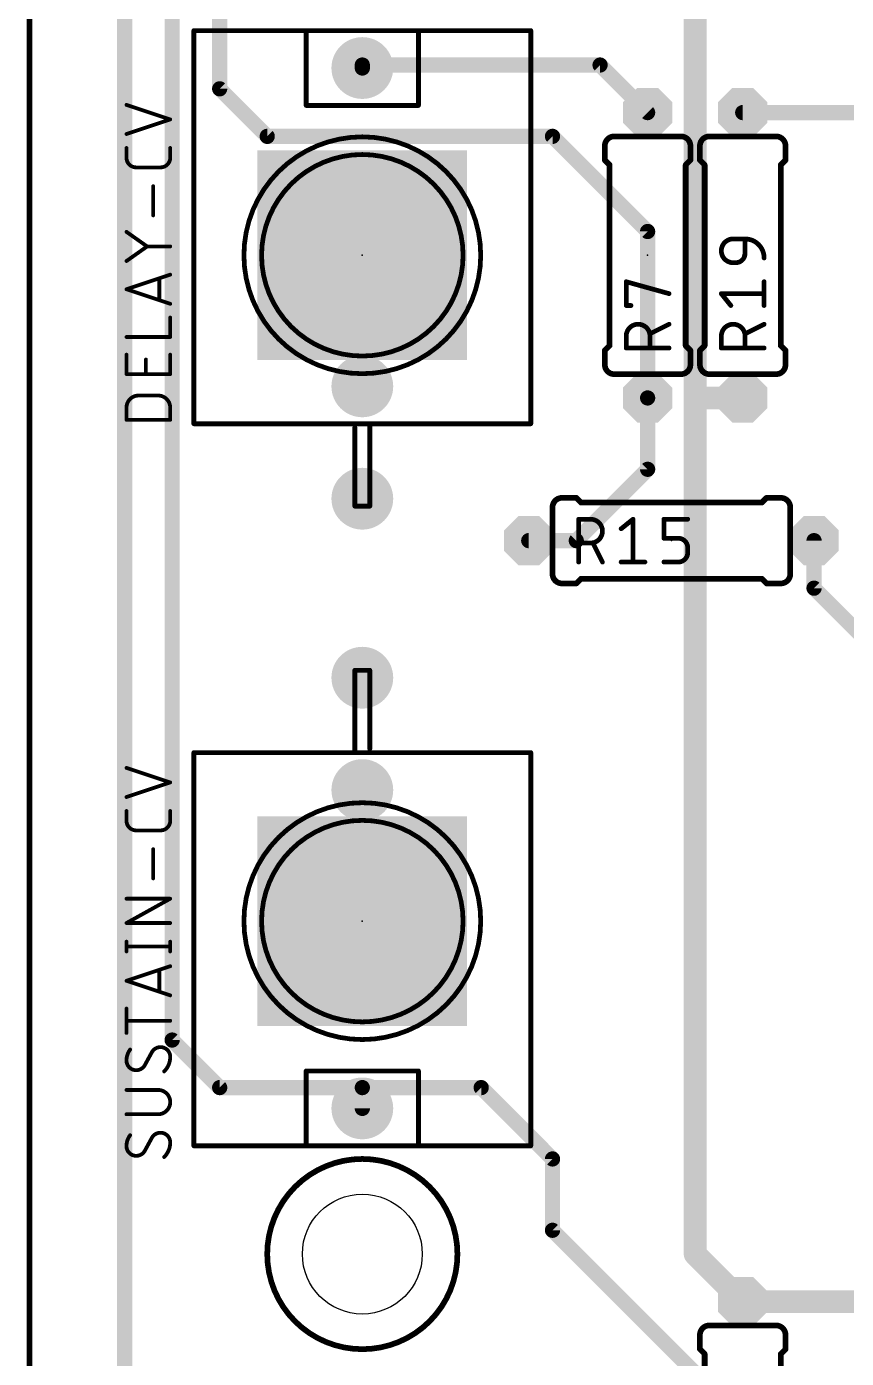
# Model space of a CAD drawing. Extents: x -0.1 to 36.3, y -0.1 to 99.1.
# Drawn here: x -0.08 to 21.82, y 45.48 to 81.04 of the extents above; entities that cross this region are included whole.
import ezdxf

# ---------------------------------------------------------------- set-up
doc = ezdxf.new("R2010")
doc.units = 0
for name, color, linetype in [('1', 12, 'CONTINUOUS'), ('16', 132, 'CONTINUOUS'), ('17', 110, 'CONTINUOUS'), ('20', 31, 'CONTINUOUS'), ('21', 253, 'CONTINUOUS'), ('23', 53, 'CONTINUOUS'), ('25', 253, 'CONTINUOUS'), ('41', 12, 'CONTINUOUS'), ('51', 253, 'CONTINUOUS')]:
    doc.layers.add(name, color=color, linetype=linetype)

# ---------------------------------------------------------------- blocks, each defined once
blk = doc.blocks.new('RECT')
blk.add_solid([(-0.5, -0.5), (0.5, -0.5), (-0.5, 0.5), (0.5, 0.5)])
blk = doc.blocks.new('ROUNDP')
at = {"const_width": 0.5}
blk.add_lwpolyline([(0, -0.25, 1), (0, 0.25, 1), (0, -0.25)], format="xyb", dxfattribs=at)
blk = doc.blocks.new('OCTAGONP')
at = {"const_width": 0.5}
blk.add_lwpolyline([(-0.25, -0.1036), (-0.25, 0.1036), (-0.1036, 0.25), (0.1036, 0.25), (0.25, 0.1036), (0.25, -0.1036), (0.1036, -0.25), (-0.1036, -0.25), (-0.25, -0.1036), (-0.25, 0.1036)], dxfattribs=at)

msp = doc.modelspace()

# ---------------------------------------------------------------- linework, layer by layer
at = {"layer": '1'}
for points, const_width in [([(0, 99.06), (0, 0)], 0.1524), ([(8.89, 52.15), (8.89, 52.705)], 0.4064)]:
    msp.add_lwpolyline(points, dxfattribs=dict(at, const_width=const_width))
at = {"layer": '1', "const_width": 0.2032}
for points in [[(8.9916, 52.705, 1), (8.7884, 52.705)], [(8.7884, 52.15, 1), (8.9916, 52.15)]]:
    msp.add_lwpolyline(points, format="xyb", dxfattribs=at)
at = {"layer": '16'}
for points, const_width in [([(0, 99.06), (0, 0)], 0.1524), ([(2.54, 86.36), (2.54, 32.385)], 0.4064), ([(17.78, 85.725), (17.78, 71.12)], 0.6096), ([(3.81, 81.915), (3.81, 53.975)], 0.4064), ([(5.08, 81.28), (5.08, 79.375)], 0.4064), ([(8.89, 79.93), (8.89, 80.01)], 0.4064), ([(8.89, 80.01), (15.24, 80.01)], 0.4064), ([(15.24, 80.01), (16.51, 78.74)], 0.4064), ([(5.08, 79.375), (6.35, 78.105)], 0.4064), ([(19.05, 78.74), (27.305, 78.74)], 0.4064), ([(6.35, 78.105), (13.97, 78.105)], 0.4064), ([(13.97, 78.105), (16.51, 75.565)], 0.4064), ([(16.51, 75.565), (16.51, 71.12)], 0.4064), ([(16.51, 69.215), (16.51, 71.12)], 0.4064), ([(19.05, 71.12), (17.78, 71.12)], 0.6096), ([(17.78, 71.12), (17.78, 48.26)], 0.6096), ([(14.605, 67.31), (16.51, 69.215)], 0.4064), ([(13.335, 67.31), (14.605, 67.31)], 0.4064), ([(20.955, 67.31), (20.955, 66.04)], 0.4064), ([(20.955, 66.04), (22.225, 64.77)], 0.4064), ([(3.81, 53.975), (5.08, 52.705)], 0.4064), ([(5.08, 52.705), (8.89, 52.705)], 0.4064), ([(8.89, 52.705), (12.065, 52.705)], 0.4064), ([(8.89, 52.705), (8.89, 52.15)], 0.4064), ([(12.065, 52.705), (13.97, 50.8)], 0.4064), ([(13.97, 50.8), (13.97, 48.895)], 0.4064), ([(13.97, 48.895), (19.05, 43.815)], 0.4064), ([(17.78, 48.26), (19.05, 46.99)], 0.6096), ([(25.4, 46.99), (19.05, 46.99)], 0.6096)]:
    msp.add_lwpolyline(points, dxfattribs=dict(at, const_width=const_width))
for points, const_width in [([(8.9916, 80.01, 1), (8.7884, 80.01)], 0.2032), ([(8.89, 80.1116, 1), (8.89, 79.9084)], 0.2032), ([(8.7884, 79.93, 1), (8.9916, 79.93)], 0.2032), ([(15.3118, 80.0818, 1), (15.1682, 79.9382)], 0.2032), ([(15.24, 79.9084, 1), (15.24, 80.1116)], 0.2032), ([(4.9784, 79.375, 1), (5.1816, 79.375)], 0.2032), ([(5.1518, 79.4468, 1), (5.0082, 79.3032)], 0.2032), ([(16.4382, 78.6682, 1), (16.5818, 78.8118)], 0.2032), ([(19.05, 78.8416, 1), (19.05, 78.6384)], 0.2032), ([(6.35, 78.2066, 1), (6.35, 78.0034)], 0.2032), ([(6.2782, 78.0332, 1), (6.4218, 78.1768)], 0.2032), ([(14.0418, 78.1768, 1), (13.8982, 78.0332)], 0.2032), ([(13.97, 78.0034, 1), (13.97, 78.2066)], 0.2032), ([(16.6116, 75.565, 1), (16.4084, 75.565)], 0.2032), ([(16.4382, 75.4932, 1), (16.5818, 75.6368)], 0.2032), ([(16.6116, 71.12, 1), (16.4084, 71.12)], 0.2032), ([(16.4084, 71.12, 1), (16.6116, 71.12)], 0.2032), ([(17.78, 71.2724, 1), (17.78, 70.9676)], 0.3048), ([(17.9324, 71.12, 1), (17.6276, 71.12)], 0.3048), ([(17.6276, 71.12, 1), (17.9324, 71.12)], 0.3048), ([(19.05, 70.9676, 1), (19.05, 71.2724)], 0.3048), ([(16.5818, 69.1432, 1), (16.4382, 69.2868)], 0.2032), ([(16.4084, 69.215, 1), (16.6116, 69.215)], 0.2032), ([(13.335, 67.4116, 1), (13.335, 67.2084)], 0.2032), ([(14.5332, 67.3818, 1), (14.6768, 67.2382)], 0.2032), ([(14.605, 67.2084, 1), (14.605, 67.4116)], 0.2032), ([(21.0566, 67.31, 1), (20.8534, 67.31)], 0.2032), ([(20.8534, 66.04, 1), (21.0566, 66.04)], 0.2032), ([(21.0268, 66.1118, 1), (20.8832, 65.9682)], 0.2032), ([(3.7084, 53.975, 1), (3.9116, 53.975)], 0.2032), ([(3.8818, 54.0468, 1), (3.7382, 53.9032)], 0.2032), ([(5.08, 52.8066, 1), (5.08, 52.6034)], 0.2032), ([(5.0082, 52.6332, 1), (5.1518, 52.7768)], 0.2032), ([(8.89, 52.8066, 1), (8.89, 52.6034)], 0.2032), ([(8.9916, 52.705, 1), (8.7884, 52.705)], 0.2032), ([(8.89, 52.6034, 1), (8.89, 52.8066)], 0.2032), ([(12.1368, 52.7768, 1), (11.9932, 52.6332)], 0.2032), ([(12.065, 52.6034, 1), (12.065, 52.8066)], 0.2032), ([(8.7884, 52.15, 1), (8.9916, 52.15)], 0.2032), ([(14.0716, 50.8, 1), (13.8684, 50.8)], 0.2032), ([(13.8982, 50.7282, 1), (14.0418, 50.8718)], 0.2032), ([(14.0418, 48.9668, 1), (13.8982, 48.8232)], 0.2032), ([(13.8684, 48.895, 1), (14.0716, 48.895)], 0.2032), ([(17.8878, 48.3678, 1), (17.6722, 48.1522)], 0.3048), ([(17.6276, 48.26, 1), (17.9324, 48.26)], 0.3048), ([(19.05, 47.1424, 1), (19.05, 46.8376)], 0.3048), ([(18.9422, 46.8822, 1), (19.1578, 47.0978)], 0.3048)]:
    msp.add_lwpolyline(points, format="xyb", dxfattribs=dict(at, const_width=const_width))
at = {"layer": '20'}
msp.add_line((0, 99.05), (0, 0), dxfattribs=at)
msp.add_circle((8.89, 48.26), 1.6002, dxfattribs=at)
at = {"layer": '21'}
for points, const_width in [([(4.39, 80.93), (7.39, 80.93)], 0.127), ([(4.39, 80.93), (4.39, 70.43)], 0.127), ([(7.39, 80.93), (10.39, 80.93)], 0.127), ([(7.39, 80.93), (7.39, 78.93)], 0.127), ([(10.39, 80.93), (13.39, 80.93)], 0.127), ([(10.39, 78.93), (10.39, 80.93)], 0.127), ([(13.39, 70.43), (13.39, 80.93)], 0.127), ([(7.39, 78.93), (10.39, 78.93)], 0.127), ([(15.367, 77.851), (15.367, 77.47)], 0.1524), ([(17.653, 77.851), (17.653, 77.47)], 0.1524), ([(17.907, 77.851), (17.907, 77.47)], 0.1524), ([(20.193, 77.851), (20.193, 77.47)], 0.1524), ([(15.494, 77.343), (15.367, 77.47)], 0.1524), ([(17.526, 77.343), (17.653, 77.47)], 0.1524), ([(18.034, 77.343), (17.907, 77.47)], 0.1524), ([(20.066, 77.343), (20.193, 77.47)], 0.1524), ([(15.494, 72.517), (15.494, 77.343)], 0.1524), ([(17.526, 72.517), (17.526, 77.343)], 0.1524), ([(18.034, 77.343), (18.034, 72.517)], 0.1524), ([(20.066, 77.343), (20.066, 72.517)], 0.1524), ([(15.494, 72.517), (15.367, 72.39)], 0.1524), ([(17.526, 72.517), (17.653, 72.39)], 0.1524), ([(18.034, 72.517), (17.907, 72.39)], 0.1524), ([(20.066, 72.517), (20.193, 72.39)], 0.1524), ([(15.367, 72.009), (15.367, 72.39)], 0.1524), ([(17.653, 72.009), (17.653, 72.39)], 0.1524), ([(17.907, 72.009), (17.907, 72.39)], 0.1524), ([(20.193, 72.009), (20.193, 72.39)], 0.1524), ([(4.39, 70.43), (9.09, 70.43)], 0.127), ([(9.09, 70.43), (13.39, 70.43)], 0.127), ([(9.09, 68.23), (9.09, 70.43)], 0.127), ([(8.69, 70.33), (8.69, 68.23)], 0.127), ([(8.69, 68.23), (9.09, 68.23)], 0.127), ([(14.224, 68.453), (14.605, 68.453)], 0.1524), ([(14.732, 68.326), (14.605, 68.453)], 0.1524), ([(19.558, 68.326), (14.732, 68.326)], 0.1524), ([(19.558, 68.326), (19.685, 68.453)], 0.1524), ([(20.066, 68.453), (19.685, 68.453)], 0.1524), ([(14.224, 66.167), (14.605, 66.167)], 0.1524), ([(14.732, 66.294), (14.605, 66.167)], 0.1524), ([(19.558, 66.294), (14.732, 66.294)], 0.1524), ([(19.558, 66.294), (19.685, 66.167)], 0.1524), ([(20.066, 66.167), (19.685, 66.167)], 0.1524), ([(9.09, 63.85), (8.69, 63.85)], 0.127), ([(8.69, 63.85), (8.69, 61.65)], 0.127), ([(9.09, 61.75), (9.09, 63.85)], 0.127), ([(8.69, 61.65), (4.39, 61.65)], 0.127), ([(4.39, 61.65), (4.39, 51.15)], 0.127), ([(13.39, 61.65), (8.69, 61.65)], 0.127), ([(13.39, 51.15), (13.39, 61.65)], 0.127), ([(10.39, 53.15), (7.39, 53.15)], 0.127), ([(7.39, 53.15), (7.39, 51.15)], 0.127), ([(10.39, 51.15), (10.39, 53.15)], 0.127), ([(7.39, 51.15), (4.39, 51.15)], 0.127), ([(10.39, 51.15), (7.39, 51.15)], 0.127), ([(13.39, 51.15), (10.39, 51.15)], 0.127), ([(17.907, 46.101), (17.907, 45.72)], 0.1524), ([(20.193, 46.101), (20.193, 45.72)], 0.1524), ([(18.034, 45.593), (17.907, 45.72)], 0.1524), ([(18.034, 40.767), (18.034, 45.593)], 0.1524), ([(20.066, 45.593), (20.193, 45.72)], 0.1524), ([(20.066, 40.767), (20.066, 45.593)], 0.1524)]:
    msp.add_lwpolyline(points, dxfattribs=dict(at, const_width=const_width))
for points, const_width in [([(4.39, 80.9618, 1), (4.39, 80.8983)], 0.0635), ([(4.4218, 80.93, 1), (4.3583, 80.93)], 0.0635), ([(7.39, 80.9618, 1), (7.39, 80.8983)], 0.0635), ([(7.4218, 80.93, 1), (7.3583, 80.93)], 0.0635), ([(7.39, 80.8983, 1), (7.39, 80.9618)], 0.0635), ([(10.4218, 80.93, 1), (10.3582, 80.93)], 0.0635), ([(10.39, 80.9618, 1), (10.39, 80.8983)], 0.0635), ([(10.39, 80.8983, 1), (10.39, 80.9618)], 0.0635), ([(13.4218, 80.93, 1), (13.3582, 80.93)], 0.0635), ([(13.39, 80.8983, 1), (13.39, 80.9618)], 0.0635), ([(7.39, 78.9618, 1), (7.39, 78.8983)], 0.0635), ([(7.3583, 78.93, 1), (7.4218, 78.93)], 0.0635), ([(10.3582, 78.93, 1), (10.4218, 78.93)], 0.0635), ([(10.39, 78.8983, 1), (10.39, 78.9618)], 0.0635), ([(8.89, 71.7677, 1), (8.89, 78.0923, 1), (8.89, 71.7677)], 0.127), ([(15.621, 78.105, 0.4142), (15.367, 77.851)], 0.1524), ([(15.4051, 77.851, 1), (15.3289, 77.851)], 0.0762), ([(15.3289, 77.851, 1), (15.4051, 77.851)], 0.0762), ([(15.621, 78.0669, 1), (15.621, 78.1431)], 0.0762), ([(17.653, 77.851, 0.4142), (17.399, 78.105)], 0.1524), ([(17.399, 78.1431, 1), (17.399, 78.0669)], 0.0762), ([(17.6911, 77.851, 1), (17.6149, 77.851)], 0.0762), ([(17.6149, 77.851, 1), (17.6911, 77.851)], 0.0762), ([(18.161, 78.105, 0.4142), (17.907, 77.851)], 0.1524), ([(17.9451, 77.851, 1), (17.8689, 77.851)], 0.0762), ([(17.8689, 77.851, 1), (17.9451, 77.851)], 0.0762), ([(18.161, 78.0669, 1), (18.161, 78.1431)], 0.0762), ([(20.193, 77.851, 0.4142), (19.939, 78.105)], 0.1524), ([(19.939, 78.1431, 1), (19.939, 78.0669)], 0.0762), ([(20.2311, 77.851, 1), (20.1549, 77.851)], 0.0762), ([(20.1549, 77.851, 1), (20.2311, 77.851)], 0.0762), ([(8.89, 72.2393, 1), (8.89, 77.6207, 1), (8.89, 72.2393)], 0.127), ([(15.3939, 77.4969, 1), (15.3401, 77.4431)], 0.0762), ([(17.6799, 77.4431, 1), (17.6261, 77.4969)], 0.0762), ([(17.9339, 77.4969, 1), (17.8801, 77.4431)], 0.0762), ([(20.2199, 77.4431, 1), (20.1661, 77.4969)], 0.0762), ([(15.3289, 77.47, 1), (15.4051, 77.47)], 0.0762), ([(15.5321, 77.343, 1), (15.4559, 77.343)], 0.0762), ([(15.4671, 77.3161, 1), (15.5209, 77.3699)], 0.0762), ([(17.5641, 77.343, 1), (17.4879, 77.343)], 0.0762), ([(17.4991, 77.3699, 1), (17.5529, 77.3161)], 0.0762), ([(17.6149, 77.47, 1), (17.6911, 77.47)], 0.0762), ([(17.8689, 77.47, 1), (17.9451, 77.47)], 0.0762), ([(18.0721, 77.343, 1), (17.9959, 77.343)], 0.0762), ([(18.0071, 77.3161, 1), (18.0609, 77.3699)], 0.0762), ([(20.1041, 77.343, 1), (20.0279, 77.343)], 0.0762), ([(20.0391, 77.3699, 1), (20.0929, 77.3161)], 0.0762), ([(20.1549, 77.47, 1), (20.2311, 77.47)], 0.0762), ([(15.4559, 72.517, 1), (15.5321, 72.517)], 0.0762), ([(15.5209, 72.4901, 1), (15.4671, 72.5439)], 0.0762), ([(17.4879, 72.517, 1), (17.5641, 72.517)], 0.0762), ([(17.5529, 72.5439, 1), (17.4991, 72.4901)], 0.0762), ([(17.9959, 72.517, 1), (18.0721, 72.517)], 0.0762), ([(18.0609, 72.4901, 1), (18.0071, 72.5439)], 0.0762), ([(20.0279, 72.517, 1), (20.1041, 72.517)], 0.0762), ([(20.0929, 72.5439, 1), (20.0391, 72.4901)], 0.0762), ([(15.4051, 72.39, 1), (15.3289, 72.39)], 0.0762), ([(15.3401, 72.4169, 1), (15.3939, 72.3631)], 0.0762), ([(17.6911, 72.39, 1), (17.6149, 72.39)], 0.0762), ([(17.6261, 72.3631, 1), (17.6799, 72.4169)], 0.0762), ([(17.9451, 72.39, 1), (17.8689, 72.39)], 0.0762), ([(17.8801, 72.4169, 1), (17.9339, 72.3631)], 0.0762), ([(20.2311, 72.39, 1), (20.1549, 72.39)], 0.0762), ([(20.1661, 72.3631, 1), (20.2199, 72.4169)], 0.0762), ([(15.367, 72.009, 0.4142), (15.621, 71.755)], 0.1524), ([(15.4051, 72.009, 1), (15.3289, 72.009)], 0.0762), ([(15.3289, 72.009, 1), (15.4051, 72.009)], 0.0762), ([(17.399, 71.755, 0.4142), (17.653, 72.009)], 0.1524), ([(17.6911, 72.009, 1), (17.6149, 72.009)], 0.0762), ([(17.6149, 72.009, 1), (17.6911, 72.009)], 0.0762), ([(17.907, 72.009, 0.4142), (18.161, 71.755)], 0.1524), ([(17.9451, 72.009, 1), (17.8689, 72.009)], 0.0762), ([(17.8689, 72.009, 1), (17.9451, 72.009)], 0.0762), ([(19.939, 71.755, 0.4142), (20.193, 72.009)], 0.1524), ([(20.2311, 72.009, 1), (20.1549, 72.009)], 0.0762), ([(20.1549, 72.009, 1), (20.2311, 72.009)], 0.0762), ([(15.621, 71.7169, 1), (15.621, 71.7931)], 0.0762), ([(17.399, 71.7931, 1), (17.399, 71.7169)], 0.0762), ([(18.161, 71.7169, 1), (18.161, 71.7931)], 0.0762), ([(19.939, 71.7931, 1), (19.939, 71.7169)], 0.0762), ([(4.39, 70.4618, 1), (4.39, 70.3983)], 0.0635), ([(4.3583, 70.43, 1), (4.4218, 70.43)], 0.0635), ([(9.1218, 70.43, 1), (9.0582, 70.43)], 0.0635), ([(9.09, 70.4618, 1), (9.09, 70.3983)], 0.0635), ([(9.09, 70.3983, 1), (9.09, 70.4618)], 0.0635), ([(13.3582, 70.43, 1), (13.4218, 70.43)], 0.0635), ([(13.39, 70.3983, 1), (13.39, 70.4618)], 0.0635), ([(8.7218, 70.33, 1), (8.6583, 70.33)], 0.0635), ([(8.69, 68.2618, 1), (8.69, 68.1983)], 0.0635), ([(9.09, 68.1983, 1), (9.09, 68.2618)], 0.0635), ([(14.224, 68.453, 0.4142), (13.97, 68.199)], 0.1524), ([(14.224, 68.4911, 1), (14.224, 68.4149)], 0.0762), ([(14.224, 68.4149, 1), (14.224, 68.4911)], 0.0762), ([(14.6319, 68.4799, 1), (14.5781, 68.4261)], 0.0762), ([(14.605, 68.4149, 1), (14.605, 68.4911)], 0.0762), ([(14.732, 68.3641, 1), (14.732, 68.2879)], 0.0762), ([(14.7051, 68.2991, 1), (14.7589, 68.3529)], 0.0762), ([(19.5311, 68.3529, 1), (19.5849, 68.2991)], 0.0762), ([(19.558, 68.2879, 1), (19.558, 68.3641)], 0.0762), ([(19.685, 68.4911, 1), (19.685, 68.4149)], 0.0762), ([(19.7119, 68.4261, 1), (19.6581, 68.4799)], 0.0762), ([(20.32, 68.199, 0.4142), (20.066, 68.453)], 0.1524), ([(20.066, 68.4911, 1), (20.066, 68.4149)], 0.0762), ([(20.066, 68.4149, 1), (20.066, 68.4911)], 0.0762), ([(8.6583, 68.23, 1), (8.7218, 68.23)], 0.0635), ([(9.0582, 68.23, 1), (9.1218, 68.23)], 0.0635), ([(13.9319, 68.199, 1), (14.0081, 68.199)], 0.0762), ([(20.2819, 68.199, 1), (20.3581, 68.199)], 0.0762), ([(13.97, 66.421, 0.4142), (14.224, 66.167)], 0.1524), ([(14.0081, 66.421, 1), (13.9319, 66.421)], 0.0762), ([(14.224, 66.2051, 1), (14.224, 66.1289)], 0.0762), ([(14.224, 66.1289, 1), (14.224, 66.2051)], 0.0762), ([(14.5781, 66.1939, 1), (14.6319, 66.1401)], 0.0762), ([(14.605, 66.1289, 1), (14.605, 66.2051)], 0.0762), ([(14.732, 66.3321, 1), (14.732, 66.2559)], 0.0762), ([(14.7589, 66.2671, 1), (14.7051, 66.3209)], 0.0762), ([(19.5849, 66.3209, 1), (19.5311, 66.2671)], 0.0762), ([(19.558, 66.2559, 1), (19.558, 66.3321)], 0.0762), ([(19.685, 66.2051, 1), (19.685, 66.1289)], 0.0762), ([(19.6581, 66.1401, 1), (19.7119, 66.1939)], 0.0762), ([(20.066, 66.167, 0.4142), (20.32, 66.421)], 0.1524), ([(20.066, 66.2051, 1), (20.066, 66.1289)], 0.0762), ([(20.066, 66.1289, 1), (20.066, 66.2051)], 0.0762), ([(20.3581, 66.421, 1), (20.2819, 66.421)], 0.0762), ([(8.69, 63.8818, 1), (8.69, 63.8182)], 0.0635), ([(8.7218, 63.85, 1), (8.6583, 63.85)], 0.0635), ([(9.1218, 63.85, 1), (9.0582, 63.85)], 0.0635), ([(9.09, 63.8182, 1), (9.09, 63.8818)], 0.0635), ([(4.39, 61.6818, 1), (4.39, 61.6183)], 0.0635), ([(4.4218, 61.65, 1), (4.3583, 61.65)], 0.0635), ([(8.69, 61.6818, 1), (8.69, 61.6183)], 0.0635), ([(8.6583, 61.65, 1), (8.7218, 61.65)], 0.0635), ([(8.69, 61.6183, 1), (8.69, 61.6818)], 0.0635), ([(9.0582, 61.75, 1), (9.1218, 61.75)], 0.0635), ([(13.4218, 61.65, 1), (13.3582, 61.65)], 0.0635), ([(13.39, 61.6183, 1), (13.39, 61.6818)], 0.0635), ([(8.89, 53.9877, 1), (8.89, 60.3123, 1), (8.89, 53.9877)], 0.127), ([(8.89, 54.4593, 1), (8.89, 59.8407, 1), (8.89, 54.4593)], 0.127), ([(7.39, 53.1818, 1), (7.39, 53.1183)], 0.0635), ([(7.4218, 53.15, 1), (7.3583, 53.15)], 0.0635), ([(10.4218, 53.15, 1), (10.3582, 53.15)], 0.0635), ([(10.39, 53.1183, 1), (10.39, 53.1818)], 0.0635), ([(4.39, 51.1818, 1), (4.39, 51.1183)], 0.0635), ([(7.39, 51.1818, 1), (7.39, 51.1183)], 0.0635), ([(7.39, 51.1183, 1), (7.39, 51.1818)], 0.0635), ([(10.39, 51.1818, 1), (10.39, 51.1183)], 0.0635), ([(10.39, 51.1183, 1), (10.39, 51.1818)], 0.0635), ([(13.39, 51.1183, 1), (13.39, 51.1818)], 0.0635), ([(4.3583, 51.15, 1), (4.4218, 51.15)], 0.0635), ([(7.3583, 51.15, 1), (7.4218, 51.15)], 0.0635), ([(10.3582, 51.15, 1), (10.4218, 51.15)], 0.0635), ([(13.3582, 51.15, 1), (13.4218, 51.15)], 0.0635), ([(18.161, 46.355, 0.4142), (17.907, 46.101)], 0.1524), ([(18.161, 46.3169, 1), (18.161, 46.3931)], 0.0762), ([(20.193, 46.101, 0.4142), (19.939, 46.355)], 0.1524), ([(19.939, 46.3931, 1), (19.939, 46.3169)], 0.0762), ([(17.9451, 46.101, 1), (17.8689, 46.101)], 0.0762), ([(17.8689, 46.101, 1), (17.9451, 46.101)], 0.0762), ([(20.2311, 46.101, 1), (20.1549, 46.101)], 0.0762), ([(20.1549, 46.101, 1), (20.2311, 46.101)], 0.0762), ([(17.8689, 45.72, 1), (17.9451, 45.72)], 0.0762), ([(17.9339, 45.7469, 1), (17.8801, 45.6931)], 0.0762), ([(18.0721, 45.593, 1), (17.9959, 45.593)], 0.0762), ([(18.0071, 45.5661, 1), (18.0609, 45.6199)], 0.0762), ([(20.1041, 45.593, 1), (20.0279, 45.593)], 0.0762), ([(20.0391, 45.6199, 1), (20.0929, 45.5661)], 0.0762), ([(20.1549, 45.72, 1), (20.2311, 45.72)], 0.0762), ([(20.2199, 45.6931, 1), (20.1661, 45.7469)], 0.0762)]:
    msp.add_lwpolyline(points, format="xyb", dxfattribs=dict(at, const_width=const_width))
at = {"layer": '23'}
for p in [(8.89, 74.93), (16.51, 74.93), (19.05, 74.93), (17.145, 67.31), (8.89, 57.15)]:
    msp.add_point(p, dxfattribs=at)
at = {"layer": '25'}
for points, const_width in [([(3.7592, 78.5566), (2.5908, 78.946)], 0.1016), ([(2.5908, 78.1671), (3.7592, 78.5566)], 0.1016), ([(2.5908, 77.5358), (2.5908, 77.7955)], 0.1016), ([(3.7592, 77.7955), (3.7592, 77.5358)], 0.1016), ([(3.4996, 77.2762), (2.8504, 77.2762)], 0.1016), ([(3.3048, 75.9954), (3.3048, 76.7743)], 0.1016), ([(3.1425, 75.1657), (2.5908, 75.5551)], 0.1016), ([(18.796, 75.3662), (19.1135, 75.3662)], 0.127), ([(19.1135, 75.3662), (19.1135, 74.9852)], 0.127), ([(2.5908, 74.7762), (3.1425, 75.1657)], 0.1016), ([(3.7592, 75.1657), (3.1425, 75.1657)], 0.1016), ([(18.8595, 74.7312), (18.796, 74.7312)], 0.127), ([(2.5908, 74.0227), (3.7592, 74.4121)], 0.1016), ([(3.4671, 74.3148), (3.4671, 73.7306)], 0.1016), ([(3.7592, 73.6332), (2.5908, 74.0227)], 0.1016), ([(15.9385, 73.5882), (15.9385, 74.2232)], 0.127), ([(15.9385, 74.2232), (17.0815, 73.9057)], 0.127), ([(18.7325, 73.5882), (18.4785, 73.9057)], 0.127), ([(18.4785, 73.9057), (19.6215, 73.9057)], 0.127), ([(19.6215, 73.5882), (19.6215, 74.2232)], 0.127), ([(16.0655, 73.5882), (15.9385, 73.5882)], 0.127), ([(3.7592, 72.7479), (3.7592, 73.2671)], 0.1016), ([(17.0815, 73.0885), (16.5735, 72.8345)], 0.127), ([(19.6215, 73.0885), (19.1135, 72.8345)], 0.127), ([(2.5908, 72.7479), (3.7592, 72.7479)], 0.1016), ([(15.9385, 72.4535), (15.9385, 72.771)], 0.127), ([(16.5735, 72.771), (16.5735, 72.4535)], 0.127), ([(18.4785, 72.4535), (18.4785, 72.771)], 0.127), ([(19.1135, 72.771), (19.1135, 72.4535)], 0.127), ([(2.5908, 71.7573), (2.5908, 72.2765)], 0.1016), ([(3.1101, 71.7573), (3.1101, 72.1467)], 0.1016), ([(3.7592, 72.2765), (3.7592, 71.7573)], 0.1016), ([(17.0815, 72.4535), (15.9385, 72.4535)], 0.127), ([(19.6215, 72.4535), (18.4785, 72.4535)], 0.127), ([(3.7592, 71.7573), (2.5908, 71.7573)], 0.1016), ([(2.9154, 71.1849), (3.4346, 71.1849)], 0.1016), ([(2.5908, 70.5358), (2.5908, 70.8604)], 0.1016), ([(3.7592, 70.8604), (3.7592, 70.5358)], 0.1016), ([(3.7592, 70.5358), (2.5908, 70.5358)], 0.1016), ([(14.6685, 66.7385), (14.6685, 67.8815)], 0.127), ([(14.6685, 67.8815), (14.986, 67.8815)], 0.127), ([(15.8032, 67.6275), (16.1207, 67.8815)], 0.127), ([(16.1207, 67.8815), (16.1207, 66.7385)], 0.127), ([(16.9462, 67.3735), (16.9462, 67.8815)], 0.127), ([(16.9462, 67.8815), (17.5812, 67.8815)], 0.127), ([(14.986, 67.2465), (14.6685, 67.2465)], 0.127), ([(15.3035, 66.7385), (15.0495, 67.2465)], 0.127), ([(17.3272, 67.3735), (16.9462, 67.3735)], 0.127), ([(17.5812, 66.9925), (17.5812, 67.1195)], 0.127), ([(15.8032, 66.7385), (16.4382, 66.7385)], 0.127), ([(16.9462, 66.7385), (17.3272, 66.7385)], 0.127), ([(3.7592, 60.8527), (2.5908, 61.2422)], 0.1016), ([(2.5908, 60.4633), (3.7592, 60.8527)], 0.1016), ([(2.5908, 59.832), (2.5908, 60.0917)], 0.1016), ([(3.7592, 60.0917), (3.7592, 59.832)], 0.1016), ([(3.4996, 59.5724), (2.8504, 59.5724)], 0.1016), ([(3.3048, 58.2916), (3.3048, 59.0705)], 0.1016), ([(2.5908, 57.0992), (3.7592, 57.7483)], 0.1016), ([(3.7592, 57.7483), (2.5908, 57.7483)], 0.1016), ([(3.7592, 57.0992), (2.5908, 57.0992)], 0.1016), ([(2.5908, 56.3414), (2.5908, 56.6011)], 0.1016), ([(3.7592, 56.3414), (3.7592, 56.6011)], 0.1016), ([(2.5908, 56.4712), (3.7592, 56.4712)], 0.1016), ([(2.5908, 55.5568), (3.7592, 55.9463)], 0.1016), ([(3.4671, 55.8489), (3.4671, 55.2647)], 0.1016), ([(3.7592, 55.1674), (2.5908, 55.5568)], 0.1016), ([(2.5908, 54.1655), (2.5908, 54.8146)], 0.1016), ([(3.7592, 54.49), (2.5908, 54.49)], 0.1016), ([(3.2724, 53.6561), (3.0776, 53.2991)], 0.1016), ([(3.4346, 52.6429), (2.5908, 52.6429)], 0.1016), ([(2.5908, 51.9938), (3.4346, 51.9938)], 0.1016), ([(3.2724, 51.3701), (3.0776, 51.0131)], 0.1016)]:
    msp.add_lwpolyline(points, dxfattribs=dict(at, const_width=const_width))
for points, const_width in [([(2.5988, 78.9701, 1), (2.5828, 78.9219)], 0.0508), ([(3.7672, 78.5325, 1), (3.7512, 78.5806)], 0.0508), ([(3.7512, 78.5325, 1), (3.7672, 78.5806)], 0.0508), ([(2.5828, 78.1912, 1), (2.5988, 78.143)], 0.0508), ([(2.6162, 77.7955, 1), (2.5654, 77.7955)], 0.0508), ([(2.5908, 77.5358, 0.4142), (2.8504, 77.2762)], 0.1016), ([(2.6162, 77.5358, 1), (2.5654, 77.5358)], 0.0508), ([(2.5654, 77.5358, 1), (2.6162, 77.5358)], 0.0508), ([(3.4996, 77.2762, 0.4142), (3.7592, 77.5358)], 0.1016), ([(3.7846, 77.7955, 1), (3.7338, 77.7955)], 0.0508), ([(3.7846, 77.5358, 1), (3.7338, 77.5358)], 0.0508), ([(3.7338, 77.5358, 1), (3.7846, 77.5358)], 0.0508), ([(2.8504, 77.3016, 1), (2.8504, 77.2508)], 0.0508), ([(2.8504, 77.2508, 1), (2.8504, 77.3016)], 0.0508), ([(3.4996, 77.3016, 1), (3.4996, 77.2508)], 0.0508), ([(3.4996, 77.2508, 1), (3.4996, 77.3016)], 0.0508), ([(3.3302, 76.7743, 1), (3.2794, 76.7743)], 0.0508), ([(3.2794, 75.9954, 1), (3.3302, 75.9954)], 0.0508), ([(2.6054, 75.5759, 1), (2.5762, 75.5344)], 0.0508), ([(18.796, 75.3662, 1), (18.796, 74.7312)], 0.127), ([(18.796, 75.398, 1), (18.796, 75.3345)], 0.0635), ([(18.796, 75.3345, 1), (18.796, 75.398)], 0.0635), ([(19.6215, 74.8582, 0.4142), (19.1135, 75.3662)], 0.127), ([(19.1135, 75.398, 1), (19.1135, 75.3345)], 0.0635), ([(19.1453, 75.3662, 1), (19.0818, 75.3662)], 0.0635), ([(19.1135, 75.3345, 1), (19.1135, 75.398)], 0.0635), ([(3.1425, 75.1911, 1), (3.1425, 75.1403)], 0.0508), ([(3.1572, 75.1449, 1), (3.1279, 75.1864)], 0.0508), ([(3.1279, 75.1449, 1), (3.1572, 75.1864)], 0.0508), ([(3.7592, 75.1403, 1), (3.7592, 75.1911)], 0.0508), ([(18.8595, 74.7312, 0.4142), (19.1135, 74.9852)], 0.127), ([(19.1453, 74.9852, 1), (19.0818, 74.9852)], 0.0635), ([(2.5762, 74.7969, 1), (2.6054, 74.7554)], 0.0508), ([(18.796, 74.763, 1), (18.796, 74.6995)], 0.0635), ([(18.796, 74.6995, 1), (18.796, 74.763)], 0.0635), ([(18.8595, 74.763, 1), (18.8595, 74.6995)], 0.0635), ([(18.8595, 74.6995, 1), (18.8595, 74.763)], 0.0635), ([(19.0818, 74.9852, 1), (19.1453, 74.9852)], 0.0635), ([(19.5898, 74.8582, 1), (19.6532, 74.8582)], 0.0635), ([(3.4925, 74.3148, 1), (3.4417, 74.3148)], 0.0508), ([(3.7672, 74.388, 1), (3.7512, 74.4362)], 0.0508), ([(2.5988, 74.0467, 1), (2.5828, 73.9986)], 0.0508), ([(2.5828, 74.0467, 1), (2.5988, 73.9986)], 0.0508), ([(15.9703, 74.2232, 1), (15.9068, 74.2232)], 0.0635), ([(15.947, 74.2538, 1), (15.93, 74.1926)], 0.0635), ([(17.073, 73.8751, 1), (17.09, 73.9363)], 0.0635), ([(18.4785, 73.9375, 1), (18.4785, 73.874)], 0.0635), ([(18.5033, 73.9255, 1), (18.4537, 73.8859)], 0.0635), ([(19.6532, 74.2232, 1), (19.5898, 74.2232)], 0.0635), ([(19.6215, 73.874, 1), (19.6215, 73.9375)], 0.0635), ([(3.4417, 73.7306, 1), (3.4925, 73.7306)], 0.0508), ([(3.7512, 73.6091, 1), (3.7672, 73.6573)], 0.0508), ([(15.9385, 73.62, 1), (15.9385, 73.5565)], 0.0635), ([(15.9068, 73.5882, 1), (15.9703, 73.5882)], 0.0635), ([(16.0655, 73.5565, 1), (16.0655, 73.62)], 0.0635), ([(18.7077, 73.5684, 1), (18.7573, 73.608)], 0.0635), ([(19.5898, 73.5882, 1), (19.6532, 73.5882)], 0.0635), ([(3.7846, 73.2671, 1), (3.7338, 73.2671)], 0.0508), ([(16.5735, 72.771, 1), (15.9385, 72.771)], 0.127), ([(17.0957, 73.0601, 1), (17.0673, 73.1169)], 0.0635), ([(19.1135, 72.771, 1), (18.4785, 72.771)], 0.127), ([(19.6357, 73.0601, 1), (19.6073, 73.1169)], 0.0635), ([(2.5908, 72.7733, 1), (2.5908, 72.7225)], 0.0508), ([(3.7338, 72.7479, 1), (3.7846, 72.7479)], 0.0508), ([(3.7592, 72.7225, 1), (3.7592, 72.7733)], 0.0508), ([(15.9703, 72.771, 1), (15.9068, 72.771)], 0.0635), ([(15.9068, 72.771, 1), (15.9703, 72.771)], 0.0635), ([(16.5593, 72.8629, 1), (16.5877, 72.8061)], 0.0635), ([(16.6052, 72.771, 1), (16.5418, 72.771)], 0.0635), ([(16.5418, 72.771, 1), (16.6052, 72.771)], 0.0635), ([(18.5102, 72.771, 1), (18.4468, 72.771)], 0.0635), ([(18.4468, 72.771, 1), (18.5102, 72.771)], 0.0635), ([(19.0993, 72.8629, 1), (19.1277, 72.8061)], 0.0635), ([(19.1453, 72.771, 1), (19.0818, 72.771)], 0.0635), ([(19.0818, 72.771, 1), (19.1453, 72.771)], 0.0635), ([(2.6162, 72.2765, 1), (2.5654, 72.2765)], 0.0508), ([(3.1355, 72.1467, 1), (3.0847, 72.1467)], 0.0508), ([(3.7846, 72.2765, 1), (3.7338, 72.2765)], 0.0508), ([(15.9385, 72.4853, 1), (15.9385, 72.4218)], 0.0635), ([(15.9068, 72.4535, 1), (15.9703, 72.4535)], 0.0635), ([(16.5418, 72.4535, 1), (16.6052, 72.4535)], 0.0635), ([(17.0815, 72.4218, 1), (17.0815, 72.4853)], 0.0635), ([(18.4785, 72.4853, 1), (18.4785, 72.4218)], 0.0635), ([(18.4468, 72.4535, 1), (18.5102, 72.4535)], 0.0635), ([(19.0818, 72.4535, 1), (19.1453, 72.4535)], 0.0635), ([(19.6215, 72.4218, 1), (19.6215, 72.4853)], 0.0635), ([(2.5908, 71.7827, 1), (2.5908, 71.7319)], 0.0508), ([(2.5654, 71.7573, 1), (2.6162, 71.7573)], 0.0508), ([(3.0847, 71.7573, 1), (3.1355, 71.7573)], 0.0508), ([(3.7338, 71.7573, 1), (3.7846, 71.7573)], 0.0508), ([(3.7592, 71.7319, 1), (3.7592, 71.7827)], 0.0508), ([(2.9154, 71.1849, 0.4142), (2.5908, 70.8604)], 0.1016), ([(2.9154, 71.2103, 1), (2.9154, 71.1595)], 0.0508), ([(2.9154, 71.1595, 1), (2.9154, 71.2103)], 0.0508), ([(3.7592, 70.8604, 0.4142), (3.4346, 71.1849)], 0.1016), ([(3.4346, 71.2103, 1), (3.4346, 71.1595)], 0.0508), ([(3.4346, 71.1595, 1), (3.4346, 71.2103)], 0.0508), ([(2.6162, 70.8604, 1), (2.5654, 70.8604)], 0.0508), ([(2.5654, 70.8604, 1), (2.6162, 70.8604)], 0.0508), ([(3.7846, 70.8604, 1), (3.7338, 70.8604)], 0.0508), ([(3.7338, 70.8604, 1), (3.7846, 70.8604)], 0.0508), ([(2.5908, 70.5612, 1), (2.5908, 70.5104)], 0.0508), ([(2.5654, 70.5358, 1), (2.6162, 70.5358)], 0.0508), ([(3.7338, 70.5358, 1), (3.7846, 70.5358)], 0.0508), ([(3.7592, 70.5104, 1), (3.7592, 70.5612)], 0.0508), ([(14.7003, 67.8815, 1), (14.6367, 67.8815)], 0.0635), ([(14.6685, 67.9133, 1), (14.6685, 67.8498)], 0.0635), ([(14.986, 67.9133, 1), (14.986, 67.8498)], 0.0635), ([(14.986, 67.2465, 1), (14.986, 67.8815)], 0.127), ([(14.986, 67.8498, 1), (14.986, 67.9133)], 0.0635), ([(16.1525, 67.8815, 1), (16.089, 67.8815)], 0.0635), ([(16.1405, 67.8567, 1), (16.1009, 67.9063)], 0.0635), ([(16.9462, 67.9133, 1), (16.9462, 67.8498)], 0.0635), ([(16.978, 67.8815, 1), (16.9145, 67.8815)], 0.0635), ([(17.5812, 67.8498, 1), (17.5812, 67.9133)], 0.0635), ([(15.7834, 67.6523, 1), (15.823, 67.6027)], 0.0635), ([(14.6685, 67.2782, 1), (14.6685, 67.2147)], 0.0635), ([(14.986, 67.2782, 1), (14.986, 67.2147)], 0.0635), ([(14.986, 67.2147, 1), (14.986, 67.2782)], 0.0635), ([(15.0779, 67.2607, 1), (15.0211, 67.2323)], 0.0635), ([(16.9462, 67.4053, 1), (16.9462, 67.3418)], 0.0635), ([(16.9145, 67.3735, 1), (16.978, 67.3735)], 0.0635), ([(17.5812, 67.1195, 0.4142), (17.3272, 67.3735)], 0.127), ([(17.3272, 67.4053, 1), (17.3272, 67.3418)], 0.0635), ([(17.3272, 67.3418, 1), (17.3272, 67.4053)], 0.0635), ([(17.3272, 66.7385, 0.4142), (17.5812, 66.9925)], 0.127), ([(17.613, 67.1195, 1), (17.5495, 67.1195)], 0.0635), ([(17.5495, 67.1195, 1), (17.613, 67.1195)], 0.0635), ([(17.613, 66.9925, 1), (17.5495, 66.9925)], 0.0635), ([(17.5495, 66.9925, 1), (17.613, 66.9925)], 0.0635), ([(14.6367, 66.7385, 1), (14.7003, 66.7385)], 0.0635), ([(15.2751, 66.7243, 1), (15.3319, 66.7527)], 0.0635), ([(15.8032, 66.7703, 1), (15.8032, 66.7067)], 0.0635), ([(16.089, 66.7385, 1), (16.1525, 66.7385)], 0.0635), ([(16.4382, 66.7067, 1), (16.4382, 66.7703)], 0.0635), ([(16.9462, 66.7703, 1), (16.9462, 66.7067)], 0.0635), ([(17.3272, 66.7703, 1), (17.3272, 66.7067)], 0.0635), ([(17.3272, 66.7067, 1), (17.3272, 66.7703)], 0.0635), ([(2.5988, 61.2663, 1), (2.5828, 61.2181)], 0.0508), ([(3.7672, 60.8286, 1), (3.7512, 60.8768)], 0.0508), ([(3.7512, 60.8286, 1), (3.7672, 60.8768)], 0.0508), ([(2.5828, 60.4874, 1), (2.5988, 60.4392)], 0.0508), ([(2.6162, 60.0917, 1), (2.5654, 60.0917)], 0.0508), ([(3.7846, 60.0917, 1), (3.7338, 60.0917)], 0.0508), ([(2.5908, 59.832, 0.4142), (2.8504, 59.5724)], 0.1016), ([(2.6162, 59.832, 1), (2.5654, 59.832)], 0.0508), ([(2.5654, 59.832, 1), (2.6162, 59.832)], 0.0508), ([(3.4996, 59.5724, 0.4142), (3.7592, 59.832)], 0.1016), ([(3.7846, 59.832, 1), (3.7338, 59.832)], 0.0508), ([(3.7338, 59.832, 1), (3.7846, 59.832)], 0.0508), ([(2.8504, 59.5978, 1), (2.8504, 59.547)], 0.0508), ([(2.8504, 59.547, 1), (2.8504, 59.5978)], 0.0508), ([(3.4996, 59.5978, 1), (3.4996, 59.547)], 0.0508), ([(3.4996, 59.547, 1), (3.4996, 59.5978)], 0.0508), ([(3.3302, 59.0705, 1), (3.2794, 59.0705)], 0.0508), ([(3.2794, 58.2916, 1), (3.3302, 58.2916)], 0.0508), ([(2.5908, 57.7737, 1), (2.5908, 57.7229)], 0.0508), ([(3.7715, 57.7261, 1), (3.7469, 57.7705)], 0.0508), ([(3.7592, 57.7229, 1), (3.7592, 57.7737)], 0.0508), ([(2.5908, 57.1246, 1), (2.5908, 57.0738)], 0.0508), ([(2.5785, 57.1214, 1), (2.6031, 57.077)], 0.0508), ([(3.7592, 57.0738, 1), (3.7592, 57.1246)], 0.0508), ([(2.6162, 56.6011, 1), (2.5654, 56.6011)], 0.0508), ([(3.7846, 56.6011, 1), (3.7338, 56.6011)], 0.0508), ([(2.5908, 56.4966, 1), (2.5908, 56.4458)], 0.0508), ([(2.5654, 56.3414, 1), (2.6162, 56.3414)], 0.0508), ([(3.7338, 56.3414, 1), (3.7846, 56.3414)], 0.0508), ([(3.7592, 56.4458, 1), (3.7592, 56.4966)], 0.0508), ([(3.4925, 55.8489, 1), (3.4417, 55.8489)], 0.0508), ([(3.7672, 55.9222, 1), (3.7512, 55.9704)], 0.0508), ([(2.5988, 55.5809, 1), (2.5828, 55.5327)], 0.0508), ([(2.5828, 55.5809, 1), (2.5988, 55.5327)], 0.0508), ([(3.4417, 55.2647, 1), (3.4925, 55.2647)], 0.0508), ([(3.7512, 55.1433, 1), (3.7672, 55.1915)], 0.0508), ([(2.6162, 54.8146, 1), (2.5654, 54.8146)], 0.0508), ([(2.5908, 54.5154, 1), (2.5908, 54.4646)], 0.0508), ([(3.7592, 54.4646, 1), (3.7592, 54.5154)], 0.0508), ([(2.5654, 54.1655, 1), (2.6162, 54.1655)], 0.0508), ([(2.6882, 53.721, 0.1623), (2.5908, 53.4289)], 0.1016), ([(2.7085, 53.7058, 1), (2.6678, 53.7362)], 0.0508), ([(3.4996, 53.7859, 0.2656), (3.2724, 53.6561)], 0.1016), ([(3.2947, 53.6439, 1), (3.2501, 53.6682)], 0.0508), ([(3.7592, 53.5263, 0.4142), (3.4996, 53.7859)], 0.1016), ([(3.4996, 53.8113, 1), (3.4996, 53.7605)], 0.0508), ([(3.4996, 53.7605, 1), (3.4996, 53.8113)], 0.0508), ([(2.5908, 53.4289, 0.4142), (2.8504, 53.1692)], 0.1016), ([(2.6162, 53.4289, 1), (2.5654, 53.4289)], 0.0508), ([(2.5654, 53.4289, 1), (2.6162, 53.4289)], 0.0508), ([(2.8504, 53.1692, 0.2656), (3.0776, 53.2991)], 0.1016), ([(3.0995, 53.2862, 1), (3.0558, 53.312)], 0.0508), ([(3.2505, 53.669, 1), (3.2943, 53.6432)], 0.0508), ([(3.5969, 53.1368, 0.2), (3.7592, 53.5263)], 0.1016), ([(3.7846, 53.5263, 1), (3.7338, 53.5263)], 0.0508), ([(3.7338, 53.5263, 1), (3.7846, 53.5263)], 0.0508), ([(2.8504, 53.1946, 1), (2.8504, 53.1438)], 0.0508), ([(2.8504, 53.1438, 1), (2.8504, 53.1946)], 0.0508), ([(3.0553, 53.3112, 1), (3.0999, 53.2869)], 0.0508), ([(3.579, 53.1548, 1), (3.6148, 53.1188)], 0.0508), ([(2.5908, 52.6683, 1), (2.5908, 52.6175)], 0.0508), ([(3.4346, 51.9938, 1), (3.4346, 52.6429)], 0.1016), ([(3.4346, 52.6683, 1), (3.4346, 52.6175)], 0.0508), ([(3.4346, 52.6175, 1), (3.4346, 52.6683)], 0.0508), ([(2.5908, 52.0192, 1), (2.5908, 51.9684)], 0.0508), ([(3.4346, 52.0192, 1), (3.4346, 51.9684)], 0.0508), ([(3.4346, 51.9684, 1), (3.4346, 52.0192)], 0.0508), ([(2.6882, 51.435, 0.1623), (2.5908, 51.1429)], 0.1016), ([(2.7085, 51.4198, 1), (2.6678, 51.4502)], 0.0508), ([(3.4996, 51.4999, 0.2656), (3.2724, 51.3701)], 0.1016), ([(3.2505, 51.383, 1), (3.2943, 51.3572)], 0.0508), ([(3.2947, 51.3579, 1), (3.2501, 51.3823)], 0.0508), ([(3.7592, 51.2403, 0.4142), (3.4996, 51.4999)], 0.1016), ([(3.4996, 51.5253, 1), (3.4996, 51.4745)], 0.0508), ([(3.4996, 51.4745, 1), (3.4996, 51.5253)], 0.0508), ([(3.5969, 50.8508, 0.2), (3.7592, 51.2403)], 0.1016), ([(3.7846, 51.2403, 1), (3.7338, 51.2403)], 0.0508), ([(3.7338, 51.2403, 1), (3.7846, 51.2403)], 0.0508), ([(2.5908, 51.1429, 0.4142), (2.8504, 50.8833)], 0.1016), ([(2.6162, 51.1429, 1), (2.5654, 51.1429)], 0.0508), ([(2.5654, 51.1429, 1), (2.6162, 51.1429)], 0.0508), ([(2.8504, 50.8833, 0.2656), (3.0776, 51.0131)], 0.1016), ([(2.8504, 50.9087, 1), (2.8504, 50.8579)], 0.0508), ([(2.8504, 50.8579, 1), (2.8504, 50.9087)], 0.0508), ([(3.0553, 51.0252, 1), (3.0999, 51.0009)], 0.0508), ([(3.0995, 51.0002, 1), (3.0558, 51.026)], 0.0508), ([(3.579, 50.8688, 1), (3.6148, 50.8328)], 0.0508), ([(8.89, 45.72, 1), (8.89, 50.8, 1), (8.89, 45.72)], 0.1524)]:
    msp.add_lwpolyline(points, format="xyb", dxfattribs=dict(at, const_width=const_width))
at = {"layer": '51'}
for points, const_width in [([(16.51, 78.74), (16.51, 78.359)], 0.6096), ([(19.05, 78.359), (19.05, 78.74)], 0.6096), ([(15.621, 78.105), (17.399, 78.105)], 0.1524), ([(19.939, 78.105), (18.161, 78.105)], 0.1524), ([(15.621, 71.755), (17.399, 71.755)], 0.1524), ([(16.51, 71.501), (16.51, 71.12)], 0.6096), ([(19.939, 71.755), (18.161, 71.755)], 0.1524), ([(19.05, 71.12), (19.05, 71.501)], 0.6096), ([(13.97, 66.421), (13.97, 68.199)], 0.1524), ([(20.32, 66.421), (20.32, 68.199)], 0.1524), ([(13.335, 67.31), (13.716, 67.31)], 0.6096), ([(20.574, 67.31), (20.955, 67.31)], 0.6096), ([(19.05, 46.99), (19.05, 46.609)], 0.6096), ([(18.161, 46.355), (19.939, 46.355)], 0.1524)]:
    msp.add_lwpolyline(points, dxfattribs=dict(at, const_width=const_width))
for points, const_width in [([(16.6624, 78.74, 1), (16.3576, 78.74)], 0.3048), ([(19.2024, 78.74, 1), (18.8976, 78.74)], 0.3048), ([(16.3576, 78.359, 1), (16.6624, 78.359)], 0.3048), ([(18.8976, 78.359, 1), (19.2024, 78.359)], 0.3048), ([(15.621, 78.1431, 1), (15.621, 78.0669)], 0.0762), ([(17.399, 78.0669, 1), (17.399, 78.1431)], 0.0762), ([(18.161, 78.1431, 1), (18.161, 78.0669)], 0.0762), ([(19.939, 78.0669, 1), (19.939, 78.1431)], 0.0762), ([(15.621, 71.7931, 1), (15.621, 71.7169)], 0.0762), ([(16.6624, 71.501, 1), (16.3576, 71.501)], 0.3048), ([(17.399, 71.7169, 1), (17.399, 71.7931)], 0.0762), ([(18.161, 71.7931, 1), (18.161, 71.7169)], 0.0762), ([(19.2024, 71.501, 1), (18.8976, 71.501)], 0.3048), ([(19.939, 71.7169, 1), (19.939, 71.7931)], 0.0762), ([(16.3576, 71.12, 1), (16.6624, 71.12)], 0.3048), ([(18.8976, 71.12, 1), (19.2024, 71.12)], 0.3048), ([(14.0081, 68.199, 1), (13.9319, 68.199)], 0.0762), ([(20.3581, 68.199, 1), (20.2819, 68.199)], 0.0762), ([(13.335, 67.4624, 1), (13.335, 67.1576)], 0.3048), ([(13.716, 67.1576, 1), (13.716, 67.4624)], 0.3048), ([(20.574, 67.4624, 1), (20.574, 67.1576)], 0.3048), ([(20.955, 67.1576, 1), (20.955, 67.4624)], 0.3048), ([(13.9319, 66.421, 1), (14.0081, 66.421)], 0.0762), ([(20.2819, 66.421, 1), (20.3581, 66.421)], 0.0762), ([(19.2024, 46.99, 1), (18.8976, 46.99)], 0.3048), ([(18.8976, 46.609, 1), (19.2024, 46.609)], 0.3048), ([(18.161, 46.3931, 1), (18.161, 46.3169)], 0.0762), ([(19.939, 46.3169, 1), (19.939, 46.3931)], 0.0762)]:
    msp.add_lwpolyline(points, format="xyb", dxfattribs=dict(at, const_width=const_width))

# ---------------------------------------------------------------- block references
at = {"layer": '17'}
for name, p, xscale, yscale in [('ROUNDP', (8.89, 79.93), 1.65, 1.65), ('ROUNDP', (8.89, 79.93), 1.65, 1.65), ('ROUNDP', (8.89, 71.43), 1.65, 1.65), ('ROUNDP', (8.89, 71.43), 1.65, 1.65), ('ROUNDP', (8.89, 68.43), 1.65, 1.65), ('ROUNDP', (8.89, 68.43), 1.65, 1.65), ('OCTAGONP', (13.335, 67.31), 1.3208, 1.3208), ('OCTAGONP', (13.335, 67.31), 1.3208, 1.3208), ('OCTAGONP', (20.955, 67.31), 1.3208, 1.3208), ('OCTAGONP', (20.955, 67.31), 1.3208, 1.3208)]:
    msp.add_blockref(name, p, dxfattribs=dict(at, xscale=xscale, yscale=yscale))
for name, p, xscale, yscale, rotation in [('OCTAGONP', (16.51, 78.74), 1.3208, 1.3208, 270), ('OCTAGONP', (16.51, 78.74), 1.3208, 1.3208, 270), ('OCTAGONP', (19.05, 78.74), 1.3208, 1.3208, 90), ('OCTAGONP', (19.05, 78.74), 1.3208, 1.3208, 90), ('OCTAGONP', (16.51, 71.12), 1.3208, 1.3208, 270), ('OCTAGONP', (16.51, 71.12), 1.3208, 1.3208, 270), ('OCTAGONP', (19.05, 71.12), 1.3208, 1.3208, 90), ('OCTAGONP', (19.05, 71.12), 1.3208, 1.3208, 90), ('ROUNDP', (8.89, 63.65), 1.65, 1.65, 180), ('ROUNDP', (8.89, 63.65), 1.65, 1.65, 180), ('ROUNDP', (8.89, 60.65), 1.65, 1.65, 180), ('ROUNDP', (8.89, 60.65), 1.65, 1.65, 180), ('ROUNDP', (8.89, 52.15), 1.65, 1.65, 180), ('ROUNDP', (8.89, 52.15), 1.65, 1.65, 180), ('OCTAGONP', (19.05, 46.99), 1.3208, 1.3208, 270), ('OCTAGONP', (19.05, 46.99), 1.3208, 1.3208, 270)]:
    msp.add_blockref(name, p, dxfattribs=dict(at, xscale=xscale, yscale=yscale, rotation=rotation))
at = {"layer": '41', "xscale": 5.6, "yscale": 5.6}
msp.add_blockref('RECT', (8.89, 74.93), dxfattribs=at)
at = {"layer": '41', "xscale": 5.6, "yscale": 5.6, "rotation": 180}
msp.add_blockref('RECT', (8.89, 57.15), dxfattribs=at)
at = {"layer": '51', "xscale": 0.254, "yscale": 0.6096}
for p, rotation in [((16.51, 78.232), 270), ((19.05, 78.232), 90), ((16.51, 71.628), 270), ((19.05, 71.628), 90), ((19.05, 46.482), 270)]:
    msp.add_blockref('RECT', p, dxfattribs=dict(at, rotation=rotation))
for p in [(13.843, 67.31), (20.447, 67.31)]:
    msp.add_blockref('RECT', p, dxfattribs=at)

doc.saveas('drawing.dxf')
